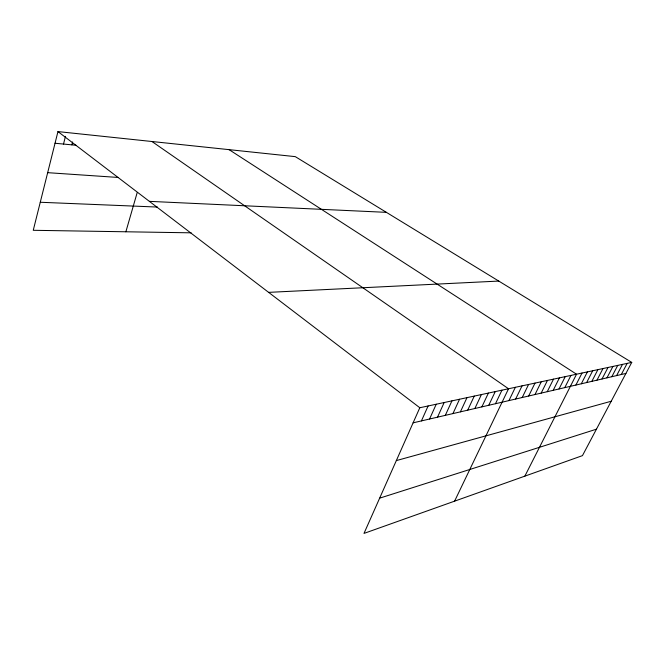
<?xml version="1.0" encoding="UTF-8"?>
<svg xmlns="http://www.w3.org/2000/svg" width="665" height="665" viewBox="0 0 665 665"><rect width="100%" height="100%" fill="white"/><g stroke="black" fill="none" stroke-linecap="round" stroke-linejoin="round"><path stroke-width="1" d="M631.75 362.4L419.806 407.745L363.988 533.413L582.457 455.633L631.75 362.4L295.293 156.641L57.955 131.587L33.25 230.298L191.146 232.825M63.516 144.056L65.469 136.342M71.862 144.854L72.601 141.978M125.868 231.786L137.181 192.617M421.419 420.912L428.102 405.974M429.557 419.025L436.223 404.237M437.52 417.171L444.162 402.533M445.309 415.367L451.934 400.87M452.932 413.597L459.532 399.249M460.396 411.859L466.98 397.653M467.703 410.164L474.261 396.099M474.868 408.501L481.402 394.569M481.876 406.872L488.393 393.073M488.75 405.276L495.242 391.61M495.492 403.713L501.95 390.172M454.586 501.161L508.534 388.767L151.953 141.512M508.941 400.596L515.358 387.304M515.649 399.033L522.042 385.875M522.225 397.512L528.584 384.47M528.667 396.016L535.001 383.098M534.984 394.545L541.293 381.752M541.177 393.106L547.453 380.438M547.245 391.702L553.496 379.141M553.197 390.322L559.423 377.878M559.032 388.967L565.233 376.631M564.768 387.637L570.936 375.409M524.851 476.148L576.53 374.212L229.084 149.65M575.898 385.052L582.016 373.04M581.318 383.788L587.403 371.885M586.638 382.558L592.69 370.754M591.858 381.344L597.885 369.649M596.979 380.156L602.98 368.551M602.016 378.984L607.993 367.479M606.962 377.836L612.914 366.432M611.825 376.706L617.743 365.393M616.605 375.6L622.498 364.378M621.301 374.511L627.162 363.381M379.64 498.168L596.447 429.183M396.332 460.596L611.218 401.244M413.098 422.84L625.915 373.439M268.618 292.367L498.767 281.071M40.266 202.26L157.439 207.064M149.376 201.354L386.373 212.343M47.672 172.667L118.32 177.464M55.037 143.258L75.976 145.244M57.955 131.587L419.806 407.745"/></g></svg>
